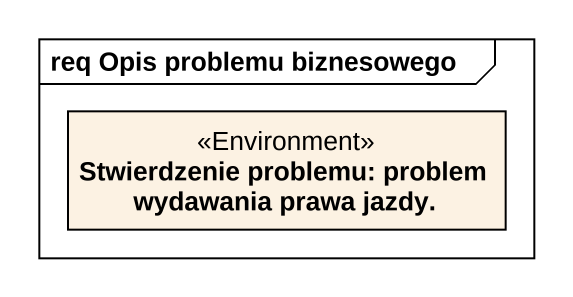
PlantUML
@startuml
mainframe req Opis problemu biznesowego
hide circle
hide empty members
class "Stwierdzenie problemu: problem wydawania prawa jazdy." as Stwierdzenie_problemu <<Environment>>
@enduml
